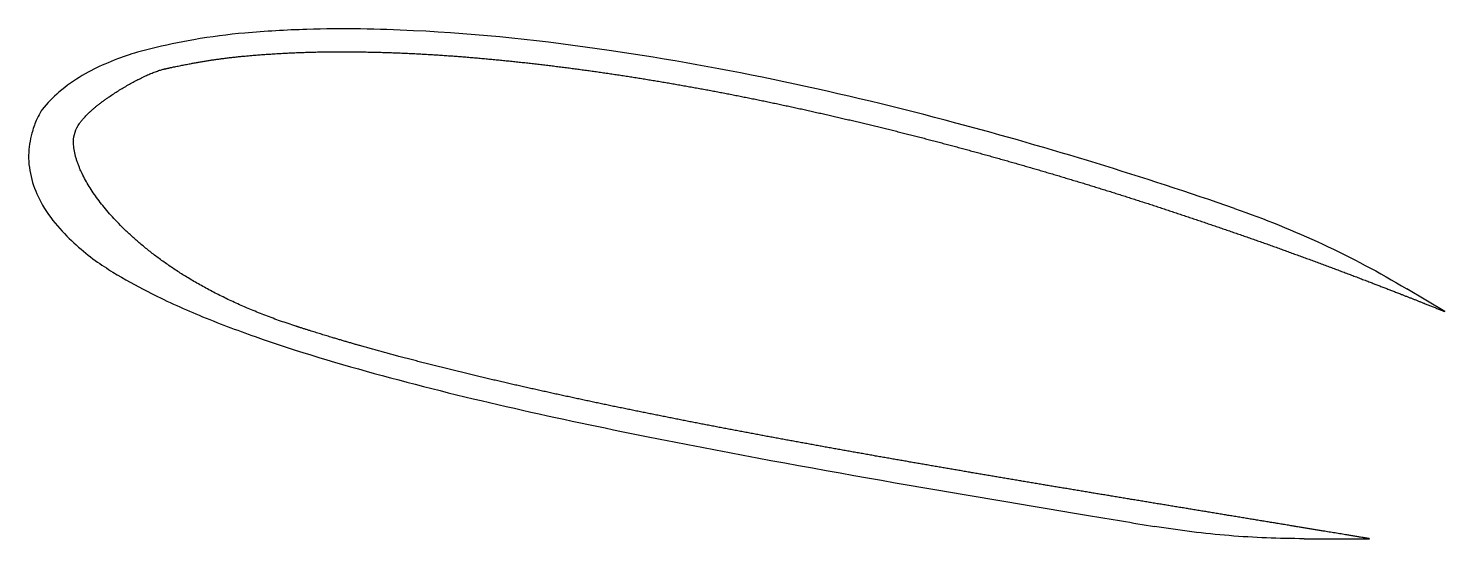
# Model space of a CAD drawing. Header units: millimetres. Extents: x -139 to 15, y 0 to 56.
import ezdxf

# ---------------------------------------------------------------- set-up
doc = ezdxf.new("R2010")
doc.units = ezdxf.units.MM

msp = doc.modelspace()

# ---------------------------------------------------------------- linework, layer by layer
for p, q in [((15.35, 24.83), (11.2, 27.31)), ((0, 0), (7.16, 0))]:
    msp.add_line(p, q)
for points, degree, knots in [([(-7.59, 36.08), (-17.6, 39.55), (-27.73, 42.68), (-37.99, 45.42), (-50.41, 48.73), (-63.01, 51.48), (-75.82, 53.35), (-82.87, 54.39), (-89.98, 55.16), (-97.19, 55.51), (-101.04, 55.7), (-104.9, 55.77), (-108.83, 55.65), (-111.09, 55.58), (-113.34, 55.45), (-115.6, 55.25), (-117.4, 55.09), (-119.27, 54.85), (-121.16, 54.52), (-122.77, 54.24), (-124.33, 53.91), (-125.84, 53.54), (-127.4, 53.16), (-128.97, 52.71), (-130.88, 51.86), (-132.43, 51.17), (-134.22, 50.21), (-135.88, 48.79), (-136.53, 48.23), (-137.16, 47.59), (-137.72, 46.88)], 3, [0.8665688, 0.8665688, 0.8665688, 0.8665688, 0.8989332, 0.8989332, 0.8989332, 0.93811, 0.93811, 0.93811, 0.959682, 0.959682, 0.959682, 0.9712254, 0.9712254, 0.9712254, 0.9778633, 0.9778633, 0.9778633, 0.9831655, 0.9831655, 0.9831655, 0.9877032, 0.9877032, 0.9877032, 0.9923707, 0.9923707, 0.9923707, 0.9961543, 0.9961543, 0.9961543, 0.9976552, 0.9976552, 0.9976552, 0.9976552]), ([(-124.4, 51.32), (-123.51, 51.52), (-121.54, 51.93), (-118.31, 52.53), (-114.44, 52.88), (-109.25, 53.21), (-104.13, 53.24), (-99, 53.13), (-93.93, 52.85), (-88.88, 52.44), (-83.87, 51.91), (-78.88, 51.29), (-73.91, 50.56), (-68.97, 49.75), (-64.05, 48.86), (-59.15, 47.89), (-54.27, 46.84), (-49.42, 45.73), (-44.58, 44.56), (-39.76, 43.32), (-34.96, 42.02), (-30.17, 40.66), (-25.41, 39.25), (-20.67, 37.79), (-15.94, 36.27), (-11.23, 34.7), (-6.55, 33.09), (-1.88, 31.43), (2.78, 29.72), (7.15, 28.06), (10.59, 26.72), (13.1, 25.73), (14.68, 25.09), (15.35, 24.83)], 5, [-0.98682, -0.98682, -0.98682, -0.98682, -0.98682, -0.98682, -0.9822258, -0.9769359, -0.9717188, -0.9665393, -0.9613832, -0.956243, -0.9511146, -0.945995, -0.9408823, -0.9357752, -0.9306728, -0.9255742, -0.9204788, -0.9153863, -0.9102961, -0.9052081, -0.9001219, -0.8950374, -0.8899544, -0.8848727, -0.8797922, -0.8747128, -0.8696344, -0.8645568, -0.8594801, -0.8544041, -0.8493289, -0.8442542, -0.8405869, -0.8405869, -0.8405869, -0.8405869, -0.8405869, -0.8405869]), ([(-110.03, 23.22), (-119.74, 26.37), (-127.92, 31.49), (-133.51, 37.98), (-134.29, 42.74), (-134.29, 43.4)], 4, [1.0000028, 1.0000028, 1.0000028, 1.0000028, 1.0000028, 1.5707344, 1.6642769, 1.6642769, 1.6642769, 1.6642769, 1.6642769]), ([(-139.19, 41.91), (-139.22, 40.09), (-138.68, 38.31), (-137.86, 36.8), (-136.81, 34.86), (-135.36, 33.31), (-134.01, 32.1), (-132.55, 30.79), (-131.23, 29.89), (-130.01, 29.14), (-128.74, 28.35), (-127.5, 27.69), (-126.18, 27), (-124.35, 26.07), (-122.42, 25.17), (-120.58, 24.41), (-118.53, 23.56), (-116.51, 22.81), (-114.45, 22.08), (-109.82, 20.44), (-105.22, 19.08), (-100.61, 17.83), (-90.98, 15.21), (-81.37, 13.11), (-71.77, 11.18), (-55.65, 7.94), (-39.58, 5.21), (-23.53, 2.54), (-21.13, 2.14), (-18.72, 1.74), (-16.32, 1.34)], 3, [0, 0, 0, 0, 0.0029022, 0.0029022, 0.0029022, 0.0066321, 0.0066321, 0.0066321, 0.0107004, 0.0107004, 0.0107004, 0.0149616, 0.0149616, 0.0149616, 0.0208276, 0.0208276, 0.0208276, 0.027356, 0.027356, 0.027356, 0.0420265, 0.0420265, 0.0420265, 0.0726549, 0.0726549, 0.0726549, 0.1240663, 0.1240663, 0.1240663, 0.1317728, 0.1317728, 0.1317728, 0.1317728]), ([(-7.59, 36.08), (-4.32, 34.95), (-1.1, 33.65), (5.17, 30.72), (8.23, 29.1), (11.2, 27.31)], 3, [0, 0, 0, 0, 1.038885, 1.038885, 2.077771, 2.077771, 2.077771, 2.077771]), ([(7.16, 0), (6.38, 0.13), (4.67, 0.41), (2.05, 0.85), (-1.5, 1.43), (-5.97, 2.17), (-10.58, 2.93), (-15.19, 3.69), (-19.8, 4.45), (-24.41, 5.22), (-29.03, 5.99), (-33.65, 6.77), (-38.27, 7.56), (-42.9, 8.36), (-47.53, 9.17), (-52.17, 10), (-56.81, 10.85), (-61.45, 11.71), (-66.1, 12.6), (-70.76, 13.52), (-75.42, 14.47), (-80.09, 15.46), (-84.76, 16.49), (-89.45, 17.57), (-94.14, 18.71), (-98.84, 19.92), (-102.96, 21.05), (-106.15, 22), (-108.38, 22.69), (-109.68, 23.11), (-110.03, 23.22)], 5, [-0.1564518, -0.1564518, -0.1564518, -0.1564518, -0.1564518, -0.1564518, -0.1522549, -0.1473296, -0.1424034, -0.1374763, -0.1325479, -0.1276181, -0.1226866, -0.1177532, -0.1128177, -0.1078796, -0.1029387, -0.0979947, -0.0930472, -0.0880956, -0.0831396, -0.0781786, -0.0732119, -0.0682387, -0.0632582, -0.0582691, -0.0532702, -0.0482596, -0.0432348, -0.0381924, -0.0331274, -0.0312103, -0.0312103, -0.0312103, -0.0312103, -0.0312103, -0.0312103]), ([(0, 0), (-2.73, 0), (-5.46, 0.11), (-10.91, 0.56), (-13.62, 0.89), (-16.32, 1.34)], 3, [0, 0, 0, 0, 0.819732, 0.819732, 1.639464, 1.639464, 1.639464, 1.639464])]:
    msp.add_open_spline(points, degree=degree, knots=knots)
for points, degree in [([(-133.65, 45.36), (-132.46, 47.02), (-130.18, 48.69), (-126.45, 50.85), (-124.4, 51.32)], 4), ([(-137.72, 46.88), (-137.95, 46.51), (-138.17, 46.1), (-138.36, 45.68)], 3), ([(-138.36, 45.68), (-138.55, 45.24), (-138.71, 44.78), (-138.83, 44.31)], 3), ([(-134.12, 44.43), (-134.02, 44.75), (-133.86, 45.06), (-133.65, 45.36)], 3), ([(-138.83, 44.31), (-139.05, 43.53), (-139.17, 42.72), (-139.19, 41.91)], 3), ([(-134.29, 43.4), (-134.29, 43.74), (-134.24, 44.09), (-134.12, 44.43)], 3)]:
    msp.add_open_spline(points, degree=degree)

doc.saveas('drawing.dxf')
